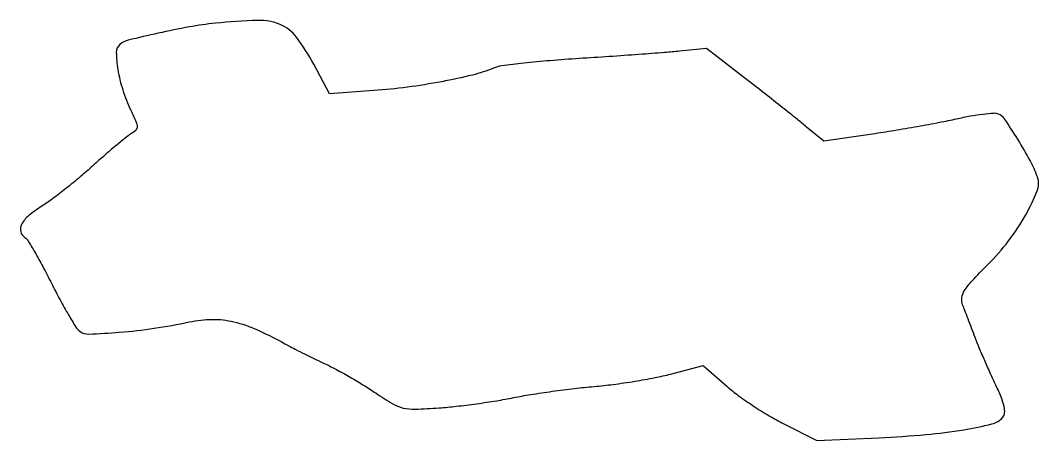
# Model space of a CAD drawing. Extents: x 0 to 208, y 0 to 86.
import ezdxf

# ---------------------------------------------------------------- set-up
doc = ezdxf.new("R2010")
doc.units = 0

msp = doc.modelspace()

# ---------------------------------------------------------------- linework, layer by layer
msp.add_lwpolyline([(40, 85.308747, 0.018003), (34.677873, 84.549735, 0.01017), (28.286582, 83.267446, 0.005772), (22.182743, 81.839014, 0.113305), (20.470577, 80.975581, 0.226925), (19.725544, 79.358676, 0.037256), (20.040037, 75.833957, 0.036851), (21.050874, 71.651437, 0.03345), (22.689921, 67.51996, -0.008759), (23.793927, 65.093761, -0.10441), (23.999132, 64.088933, -0.207225), (23.688881, 63.385298, -0.051203), (22.657429, 62.610046, 0.033653), (21.612745, 61.88068, 0.004965), (19.619523, 60.246603, 0.005581), (17.301562, 58.263096, 0.004772), (14.90306, 56.123069, -0.009715), (12.310569, 53.855586, -0.007555), (9.407262, 51.488117, -0.007648), (6.632663, 49.362702, -0.018304), (4.495631, 47.895093, 0.031971), (1.779851, 45.918739, 0.095822), (0.331116, 44.151638, 0.189465), (0.151019, 42.672589, 0.193331), (1.028429, 41.48243, -0.11858), (1.599703, 40.906297, -0.00526), (3.04236, 38.469762, -0.008625), (4.686105, 35.509052, -0.006034), (6.44019, 32.11909, 0.006856), (8.216671, 28.699627, 0.009136), (9.929026, 25.646411, 0.006822), (11.435419, 23.150605, 0.087318), (12.161761, 22.340408, 0.177933), (14.110822, 21.708443, 0.010808), (20.33453, 22.083882, 0.016111), (27.464241, 22.90083, 0.015337), (34.64548, 24.185192, -0.048603), (39.400815, 24.712905, -0.062128), (43.777944, 24.226343, -0.049242), (48.627323, 22.547917, -0.018867), (55, 19.316103, 0.008878), (56.295401, 18.626294, 0.002881), (58.234375, 17.651595, 0.00287), (60.402382, 16.592823, 0.003225), (62.5, 15.599913, -0.014274), (64.796677, 14.449996, -0.007444), (67.594716, 12.893584, -0.007396), (70.420668, 11.209948, -0.011209), (72.822438, 9.655135, 0.015624), (76.296344, 7.449536, 0.076231), (78.451433, 6.58307, 0.066173), (80.900971, 6.342351, 0.010043), (85.822438, 6.609759, 0.009844), (89.30504, 6.938279, 0.005819), (93.447841, 7.460436, 0.00582), (97.573009, 8.078228, 0.009937), (101, 8.702442, -0.010246), (104.516471, 9.340711, -0.00528), (108.940625, 10.002574, -0.005246), (113.507796, 10.587825, -0.007906), (117.5, 10.993001, 0.010967), (121.433618, 11.416573, 0.007822), (125.817601, 12.056036, 0.007902), (129.980602, 12.797622, 0.016687), (133.176939, 13.530737), (139.853879, 15.298594), (144.676939, 11.043089, 0.02286), (147.011513, 9.165801, 0.011838), (150.084854, 7.027544, 0.011745), (153.353202, 4.975264, 0.017467), (156.314052, 3.348964), (163.128104, -0.089656), (175.814052, 0.503078, 0.010156), (185.454543, 1.149965, 0.019331), (193.163476, 2.126216, 0.019233), (198.945985, 3.316979, 0.160488), (201.180196, 4.717123, 0.159674), (201.532888, 5.610379, 0.069312), (201.430882, 6.898422, 0.043005), (200.868622, 8.694477, 0.013858), (199.737463, 11.247591, -0.005312), (198.65302, 13.586501, -0.003575), (197.462318, 16.27898, -0.003601), (196.347426, 18.901142, -0.007129), (195.507742, 21, 0.000055), (194.784411, 22.884917, 0.00005), (194.03858, 24.827245, 0.00005), (193.372047, 26.562017, 0.000164), (192.930494, 27.709769, -0.130724), (192.776262, 29.137469, -0.102115), (193.321725, 30.604889, -0.048258), (194.816383, 32.547309, -0.008276), (198.056427, 35.896427, 0.033374), (202.312987, 40.762581, 0.034051), (205.853064, 46.12046, 0.033606), (208.203419, 51.003346, 0.184592), (208.250383, 53.875232, 0.036853), (206.738926, 57.238141, 0.015014), (204.218898, 61.5779, 0.00943), (201.538625, 65.71401, 0.153834), (200.260101, 66.730432, 0.110501), (199.328938, 66.86764, 0.01173), (197.133689, 66.653438, 0.014021), (194.500488, 66.258788, 0.010828), (191.654556, 65.68644, -0.007469), (188.208042, 64.969191, -0.003361), (183.664151, 64.125811, -0.003327), (178.851749, 63.299021, -0.004529), (174.5, 62.621577), (164.5, 61.157502), (161, 64.074154, 0.004919), (159.107293, 65.620105, 0.001278), (156.03125, 68.069674, 0.001299), (152.510937, 70.843506, 0.001326), (149, 73.580199), (140.5, 80.169592), (135, 79.589931, -0.006459), (131.949122, 79.308185, -0.001416), (126.696078, 78.906391, -0.001474), (120.618161, 78.476821, -0.001415), (114.454733, 78.076979, 0.00528), (108.513296, 77.645387, 0.006963), (103.107936, 77.119414, 0.00519), (98.605713, 76.570573, 0.065271), (96.954733, 76.127763, -0.037759), (92.618501, 74.705596, -0.01397), (86.331764, 73.342613, -0.013634), (79.291777, 72.218824, -0.015005), (72.42216, 71.522495), (63.344321, 70.87679), (60.126812, 76.913454, 0.038458), (56.605327, 82.449154, 0.133833), (53.290155, 85.02879, 0.106034), (48.677233, 85.886794, 0.019571)], format="xyb", close=True)

doc.saveas('drawing.dxf')
